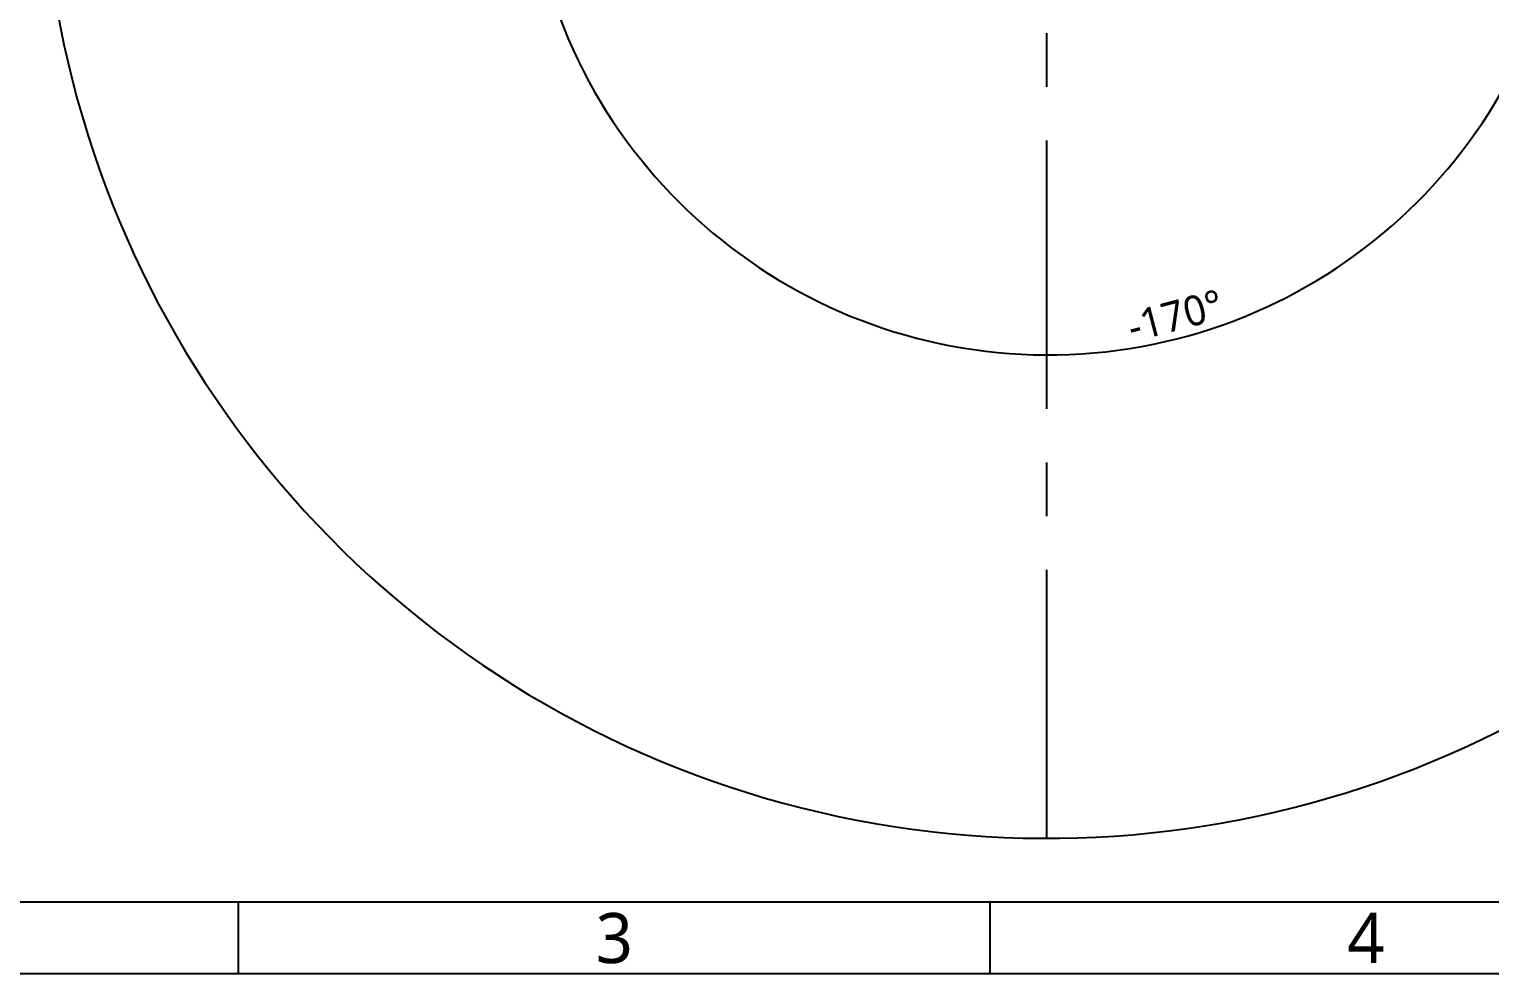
# Model space of a CAD drawing. Header units: millimetres. Extents: x 5828 to 7155, y 123 to 421.
# Drawn here: x 6825.4 to 6927.4, y 123.6 to 189.6 of the extents above; entities that cross this region are included whole.
import ezdxf
from ezdxf.enums import TextEntityAlignment as Align

# ---------------------------------------------------------------- set-up
doc = ezdxf.new("R2010")
doc.units = ezdxf.units.MM
doc.linetypes.add('CENTER', pattern=[0.6, 0.375, -0.075, 0.075, -0.075])
for name, color, linetype in [('中心线', 7, 'Continuous'), ('多重引线', 7, 'Continuous'), ('尺寸标注', 7, 'Continuous'), ('模板', 7, 'Continuous'), ('运动范围', 7, 'Continuous')]:
    doc.layers.add(name, color=color, linetype=linetype)
doc.styles.add('微软雅黑', font='msyh.ttc', dxfattribs={"height": 2})
doc.dimstyles.new('尺寸标注_1_30比例', dxfattribs={"dimtxt": 2.1, "dimasz": 1.7, "dimexe": 0.5, "dimexo": 0.4, "dimgap": 0.5, "dimtad": 1, "dimdec": 1, "dimlfac": 30, "dimdsep": 46, "dimtxsty": '微软雅黑', "dimcen": 0.09, "dimadec": 0, "dimazin": 0, "dimtp": 0.01, "dimtm": 0.01, "dimtfac": 1, "dimtdec": 1, "dimtofl": 0, "dimtmove": 0, "dimatfit": 3, "dimfxl": 1, "dimtolj": 1, "dimarcsym": 0})

# ---------------------------------------------------------------- blocks, each defined once
blk = doc.blocks.new('图纸页')
at = {"layer": '模板', "color": 2}
for p, q in [((6388.66, 123.62), (6388.66, 128.62)), ((6441.16, 123.62), (6441.16, 128.62))]:
    blk.add_line(p, q, dxfattribs=at)
for points in [[(6283.66, 123.62), (6283.66, 420.62), (6703.66, 420.62), (6703.66, 123.62)], [(6308.66, 128.62), (6308.66, 415.62), (6698.66, 415.62), (6698.66, 128.62)]]:
    blk.add_lwpolyline(points, close=True, dxfattribs=at)
at = {"layer": '模板', "color": 2, "style": '微软雅黑'}
for s, p in [('3', (6414.91, 126.12)), ('4', (6467.41, 126.12))]:
    blk.add_text(s, height=3.5, dxfattribs=at).set_placement(p, align=Align.MIDDLE_CENTER)
for tag, height, p in [('编号', 4, (6669.32, 150.51)), ('当前页', 1.67, (6668.11, 141.19)), ('总页数', 1.67, (6673.32, 141.19)), ('比例', 1.67, (6628.66, 133.62))]:
    blk.add_attdef(tag, text='', height=height, dxfattribs=at).set_placement(p, align=Align.MIDDLE)
blk = doc.blocks.new('*D1106')
at = {"layer": 'Defpoints', "color": 0}
for p in [(6896.59, 203.33), (6896.59, 203.33), (6966.82, 203.33), (6827.42, 191.13), (6882.14, 169.84)]:
    blk.add_point(p, dxfattribs=at)
at = {"layer": '尺寸标注', "color": 0, "lineweight": -2}
blk.add_arc((6896.59, 203.33), 36.47, 192.6709, 357.3291, dxfattribs=at)
at = {"layer": '尺寸标注', "color": 0}
for points in [[(6933.3, 201.62), (6932.74, 201.63), (6933.06, 203.33)], [(6861.28, 195.38), (6860.73, 195.27), (6860.67, 196.99)]]:
    blk.add_solid(points, dxfattribs=at)
at = {"layer": '尺寸标注', "color": 0, "insert": (6905.46, 169.59), "char_height": 2, "attachment_point": 5, "rotation": 14.7379, "style": '微软雅黑'}
blk.add_mtext('\\A1;{\\H1.05x;-\\A1;170%%d}', dxfattribs=at)

msp = doc.modelspace()

# ---------------------------------------------------------------- linework, layer by layer
at = {"layer": '中心线', "linetype": 'CENTER', "ltscale": 50}
msp.add_line((6896.507, 133.0887), (6896.507, 203.322), dxfattribs=at)
at = {"layer": '运动范围'}
msp.add_arc((6896.507, 203.322), 70.2333, 190, 30.822489, dxfattribs=at)

# ---------------------------------------------------------------- block references
at = {"layer": '多重引线'}
msp.add_blockref('图纸页', (451.3773, 0), dxfattribs=at)

# ---------------------------------------------------------------- dimensions: what is measured, and where the dimension line sits
at = {"layer": '尺寸标注'}
dim = msp.add_angular_dim_2l(base=(6882.1416, 169.8387), line1=((6896.5871, 203.327), (6966.8204, 203.327)), line2=((6896.5871, 203.327), (6827.4207, 191.1311)), text='\\A1;{\\H1.05x;-<>}', dimstyle='尺寸标注_1_30比例', override={"dimtxsty": '微软雅黑'}, dxfattribs=at)
dim.commit()
dim.dimension.update_dxf_attribs({"geometry": '*D1106', "text_midpoint": (6905.8652, 168.0558), "dimtype": 162})

doc.saveas('drawing.dxf')
